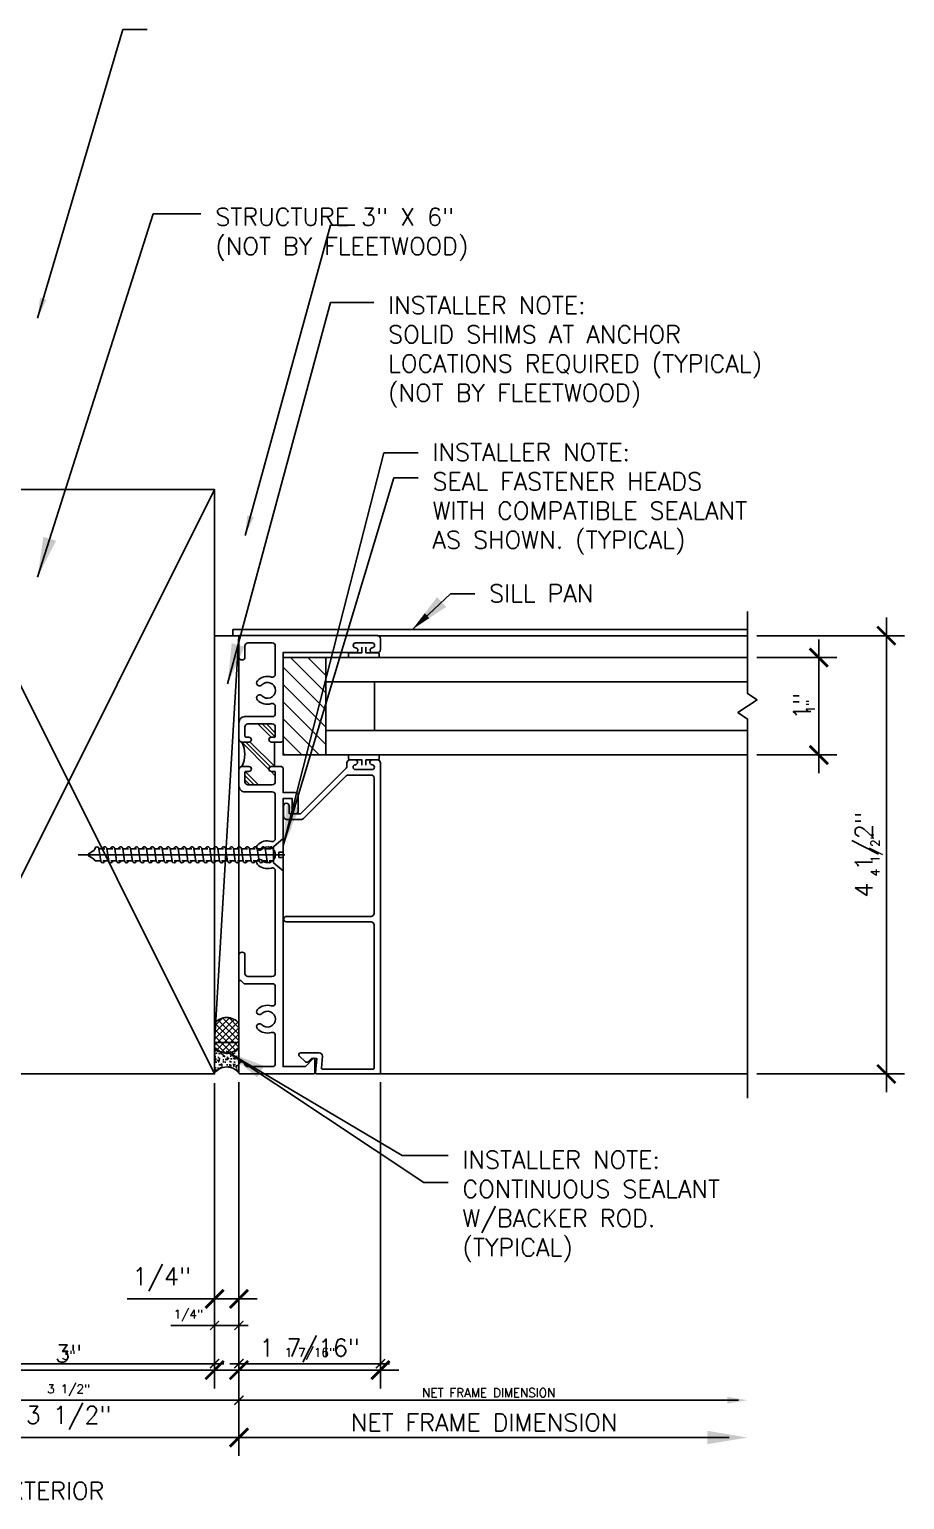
# Model space of a CAD drawing. Header units: inches. Extents: x 1036 to 1054.1, y -175.2 to -160.1.
# Drawn here: x 1045.12 to 1054.11, y -175.17 to -160.07 of the extents above; entities that cross this region are included whole.
import ezdxf

# ---------------------------------------------------------------- set-up
doc = ezdxf.new("R2010")
doc.units = ezdxf.units.IN
doc.header["$MEASUREMENT"] = 0
for name, color, linetype in [('3800-FRAME', 1, 'Continuous'), ('BREAK', 6, 'Continuous'), ('BULB-VINYL SEAL', 200, 'Continuous'), ('DIM', 4, 'Continuous'), ('DIM @ 1', 4, 'Continuous'), ('DIM @ 2', 4, 'Continuous'), ('FASTENER', 5, 'Continuous'), ('FRAME', 1, 'Continuous'), ('GLASS', 7, 'Continuous'), ('INSTALLER NOTE', 7, 'Continuous'), ('INSTALLER NOTE @ 1', 7, 'Continuous'), ('INSTALLER NOTE @ 2', 7, 'Continuous'), ('SETTING BLOCK', 4, 'Continuous'), ('SHIM', 1, 'Continuous'), ('SILL-PAN', 7, 'Continuous'), ('WALL-CONDITION', 9, 'Continuous')]:
    doc.layers.add(name, color=color, linetype=linetype)
doc.styles.add('SIMPLEX1', font='simplex.shx')
doc.styles.get("Standard").update_dxf_attribs({"font": 'romans.shx'})
doc.dimstyles.new('1X1', dxfattribs={"dimtxt": 0.09, "dimasz": 0.09375, "dimexe": 0.09375, "dimexo": 0.09375, "dimgap": 0.032, "dimtad": 1, "dimdec": 4, "dimzin": 11, "dimdsep": 46, "dimlunit": 5, "dimtxsty": 'Standard', "dimblk1": 'ARCHTICK', "dimblk2": 'ARCHTICK', "dimsah": 1, "dimcen": 0.09, "dimdle": 0.09375, "dimadec": 0, "dimazin": 0, "dimtfac": 1, "dimtdec": 4, "dimtofl": 0, "dimtmove": 0, "dimatfit": 3, "dimldrblk": 'ARROW', "dimfxl": 0, "dimfrac": 2, "dimtolj": 1, "dimtzin": 0, "dimarcsym": 0})
doc.dimstyles.new('1X1T-A', dxfattribs={"dimtxt": 0.09, "dimasz": 0.09375, "dimexe": 0.09375, "dimexo": 0.09375, "dimgap": 0.032, "dimtad": 1, "dimdec": 5, "dimdsep": 46, "dimlunit": 4, "dimtxsty": 'SIMPLEX1', "dimblk1": 'ARCHTICK', "dimblk2": 'ARROW', "dimsah": 1, "dimcen": 0.03, "dimdle": 0.09375, "dimse2": 1, "dimadec": 0, "dimazin": 0, "dimtfac": 1, "dimtdec": 5, "dimtofl": 0, "dimtmove": 0, "dimatfit": 3, "dimldrblk": 'ARCHTICK', "dimfxl": 0, "dimfrac": 2, "dimtolj": 1, "dimtzin": 0, "dimarcsym": 0})

# ---------------------------------------------------------------- blocks, each defined once
blk = doc.blocks.new('3801 1 INCH GLASS STOP')
blk.add_lwpolyline([(2.741, 0.327, -0.414214), (2.769, 0.299, -0.414214), (2.741, 0.271), (2.669, 0.271, 0.414214), (2.659, 0.261), (2.659, 0.167, 0.198912), (2.668, 0.145), (3.128, -0.315, 0.198912), (3.15, -0.324), (3.183, -0.324, -0.414214), (3.214, -0.355), (3.214, -0.408, -0.414214), (3.189, -0.433, -0.399638), (3.164, -0.41, 0.400364), (3.139, -0.386, 0.414214), (3.114, -0.411), (3.114, -0.581, 0.414214), (3.139, -0.606), (3.139, -0.606, 0.399638), (3.164, -0.582, -0.399638), (3.189, -0.558, -0.414214), (3.214, -0.583), (3.214, -0.637, -0.414214), (3.183, -0.668), (-0.001, -0.668, -0.414214), (-0.011, -0.658), (-0.011, -0.01, -0.440011), (0, 0), (0.149, -0.013), (0.149, 0.04), (0.115, 0.074, -0.395486), (0.114, 0.102), (0.17, 0.165, -0.691708), (0.205, 0.152), (0.205, -0.04, -0.440011), (0.171, -0.071), (0.05, -0.061, 0.440011), (0.039, -0.071), (0.039, -0.593, 0.414214), (0.049, -0.603), (1.52, -0.603, 0.414214), (1.551, -0.572), (1.551, 0.299, -0.414214), (1.579, 0.327, -0.414214), (1.607, 0.299), (1.607, -0.572, 0.414214), (1.638, -0.603), (3.027, -0.603, 0.414214), (3.058, -0.572), (3.058, -0.337, 0.198912), (3.049, -0.315), (2.612, 0.122, -0.198912), (2.603, 0.144), (2.603, 0.296, -0.414214), (2.634, 0.327)], format="xyb", close=True)
blk = doc.blocks.new('Flat_HD_#8x2p00')
for p, q in [((-0.027, 0.043), (-0.166, 0.043)), ((-0.166, 0.043), (-0.082, -0.057)), ((-0.027, 0.043), (-0.027, -0.002)), ((0, 0.06), (0, -2.063)), ((0.166, 0.043), (0.027, 0.043)), ((0.027, 0.043), (0.027, -0.002)), ((0.166, 0.043), (0.082, -0.057)), ((0.082, -0.057), (-0.082, -0.057)), ((0.027, -0.002), (-0.027, -0.002)), ((0.061, -1.831), (-0.061, -1.849))]:
    blk.add_line(p, q)
at = {"linetype": 'Continuous'}
for p, q in [((-0.044, -0.057), (-0.065, -0.06)), ((0.065, -0.122), (-0.065, -0.141)), ((-0.061, -0.057), (-0.061, -0.059)), ((-0.061, -0.08), (-0.061, -0.141)), ((0.061, -0.057), (0.061, -0.102)), ((0.061, -0.123), (0.061, -0.183)), ((0.065, -0.204), (-0.065, -0.222)), ((0.065, -0.285), (-0.065, -0.304)), ((-0.061, -0.162), (-0.061, -0.222)), ((-0.061, -0.243), (-0.061, -0.303)), ((0.061, -0.204), (0.061, -0.264)), ((0.061, -0.286), (0.061, -0.346)), ((0.065, -0.366), (-0.065, -0.385)), ((0.065, -0.448), (-0.065, -0.466)), ((-0.061, -0.324), (-0.061, -0.385)), ((-0.061, -0.406), (-0.061, -0.466)), ((0.061, -0.367), (0.061, -0.427)), ((0.061, -0.448), (0.061, -0.508)), ((0.065, -0.529), (-0.065, -0.548)), ((-0.061, -0.487), (-0.061, -0.547)), ((-0.061, -0.569), (-0.061, -0.629)), ((0.061, -0.53), (0.061, -0.59)), ((0.065, -0.61), (-0.065, -0.629)), ((0.065, -0.692), (-0.065, -0.71)), ((-0.061, -0.65), (-0.061, -0.71)), ((-0.061, -0.731), (-0.061, -0.791)), ((0.061, -0.611), (0.061, -0.671)), ((0.061, -0.692), (0.061, -0.752)), ((0.065, -0.773), (-0.065, -0.792)), ((0.065, -0.854), (-0.065, -0.873)), ((-0.061, -0.813), (-0.061, -0.873)), ((-0.061, -0.894), (-0.061, -0.954)), ((0.061, -0.774), (0.061, -0.834)), ((0.061, -0.855), (0.061, -0.915)), ((0.065, -0.936), (-0.065, -0.954)), ((0.065, -1.017), (-0.065, -1.036)), ((-0.061, -0.975), (-0.061, -1.036)), ((-0.061, -1.057), (-0.061, -1.117)), ((0.061, -0.936), (0.061, -0.996)), ((0.061, -1.018), (0.061, -1.078)), ((0.065, -1.098), (-0.065, -1.117)), ((0.065, -1.18), (-0.065, -1.199)), ((-0.061, -1.138), (-0.061, -1.198)), ((0.061, -1.099), (0.061, -1.159)), ((0.061, -1.18), (0.061, -1.24)), ((0.065, -1.261), (-0.065, -1.28)), ((0.065, -1.342), (-0.065, -1.361)), ((-0.061, -1.219), (-0.061, -1.28)), ((-0.061, -1.301), (-0.061, -1.361)), ((0.061, -1.262), (0.061, -1.322)), ((0.061, -1.343), (0.061, -1.403)), ((0.065, -1.424), (-0.065, -1.443)), ((0.065, -1.505), (-0.065, -1.524)), ((-0.061, -1.382), (-0.061, -1.442)), ((-0.061, -1.463), (-0.061, -1.524)), ((0.061, -1.424), (0.061, -1.484)), ((0.061, -1.506), (0.061, -1.566)), ((0.065, -1.587), (-0.065, -1.605)), ((-0.061, -1.545), (-0.061, -1.605)), ((-0.061, -1.626), (-0.061, -1.686)), ((0.061, -1.587), (0.061, -1.647)), ((0.065, -1.668), (-0.065, -1.687)), ((0.065, -1.749), (-0.065, -1.768)), ((-0.061, -1.707), (-0.061, -1.768)), ((-0.061, -1.789), (-0.061, -1.849)), ((0.061, -1.669), (0.061, -1.728)), ((0.061, -1.75), (0.061, -1.81)), ((-0.006, -1.957), (0.006, -1.957)), ((0.061, -1.831), (0.061, -1.889))]:
    blk.add_line(p, q, dxfattribs=at)
for centre, radius, start, end in [((-0.061, -0.08), 0.0211, 90, 270), ((-0.061, -0.08), 0.0211, 90, 270), ((-0.061, -0.162), 0.0211, 90, 270), ((-0.061, -0.162), 0.0211, 90, 270), ((0.061, -0.102), 0.0211, 270, 90), ((-0.061, -0.243), 0.0211, 90, 270), ((0.061, -0.183), 0.0211, 270, 90), ((0.061, -0.264), 0.0211, 270, 90), ((-0.061, -0.324), 0.0211, 90, 270), ((-0.061, -0.324), 0.0211, 90, 270), ((-0.061, -0.406), 0.0211, 90, 270), ((0.061, -0.346), 0.0211, 270, 90), ((0.061, -0.427), 0.0211, 270, 90), ((-0.061, -0.487), 0.0211, 90, 270), ((-0.061, -0.569), 0.0211, 90, 270), ((-0.061, -0.569), 0.0211, 90, 270), ((0.061, -0.508), 0.0211, 270, 90), ((0.061, -0.59), 0.0211, 270, 90), ((-0.061, -0.65), 0.0211, 90, 270), ((-0.061, -0.65), 0.0211, 90, 270), ((-0.061, -0.731), 0.0211, 90, 270), ((0.061, -0.671), 0.0211, 270, 90), ((0.061, -0.752), 0.0211, 270, 90), ((-0.061, -0.813), 0.0211, 90, 270), ((-0.061, -0.813), 0.0211, 90, 270), ((-0.061, -0.894), 0.0211, 90, 270), ((0.061, -0.834), 0.0211, 270, 90), ((0.061, -0.915), 0.0211, 270, 90), ((-0.061, -0.975), 0.0211, 90, 270), ((-0.061, -0.975), 0.0211, 90, 270), ((-0.061, -1.057), 0.0211, 90, 270), ((0.061, -0.996), 0.0211, 270, 90), ((0.061, -1.078), 0.0211, 270, 90), ((-0.061, -1.138), 0.0211, 90, 270), ((-0.061, -1.138), 0.0211, 90, 270), ((-0.061, -1.219), 0.0211, 90, 270), ((0.061, -1.159), 0.0211, 270, 90), ((-0.061, -1.301), 0.0211, 90, 270), ((-0.061, -1.301), 0.0211, 90, 270), ((0.061, -1.24), 0.0211, 270, 90), ((0.061, -1.322), 0.0211, 270, 90), ((-0.061, -1.382), 0.0211, 90, 270), ((-0.061, -1.463), 0.0211, 90, 270), ((-0.061, -1.463), 0.0211, 90, 270), ((0.061, -1.403), 0.0211, 270, 90), ((0.061, -1.484), 0.0211, 270, 90), ((-0.061, -1.545), 0.0211, 90, 270), ((-0.061, -1.626), 0.0211, 90, 270), ((-0.061, -1.626), 0.0211, 90, 270), ((0.061, -1.566), 0.0211, 270, 90), ((0.061, -1.647), 0.0211, 270, 90), ((-0.061, -1.707), 0.0211, 90, 270), ((-0.061, -1.789), 0.0211, 90, 270), ((-0.061, -1.789), 0.0211, 90, 270), ((0.061, -1.728), 0.0211, 270, 90), ((0.061, -1.81), 0.0211, 270, 90), ((-0.061, -1.87), 0.0211, 90, 276.2091), ((-0.137, -1.996), 0.131, 20.7051, 53.331), ((-0.006, -1.948), 0.00861, 191.7651, 270), ((0.006, -1.948), 0.00861, 270, 348.2349), ((0.137, -1.996), 0.131, 125.4362, 159.2949)]:
    blk.add_arc(centre, radius, start, end, dxfattribs=at)
blk = doc.blocks.new('3805_BLOCK_FRAME')
h = blk.add_hatch()
h.set_pattern_fill('PLAST', angle=45, style=0)
h.paths.add_polyline_path([(-0.819, 1.361, 0.414214), (-0.85, 1.392), (-0.946, 1.392, 0.414214), (-0.956, 1.382), (-0.956, 1.351, -0.414214), (-0.98, 1.326, -0.414214), (-1.005, 1.351), (-1.005, 1.423, -0.235384), (-1.256, 1.423), (-1.256, 1.351, -0.414214), (-1.282, 1.326, -0.414214), (-1.306, 1.351), (-1.306, 1.382, 0.414214), (-1.316, 1.392), (-1.413, 1.392, 0.414214), (-1.444, 1.361), (-1.444, 1.111, 0.414214), (-1.413, 1.08), (-1.316, 1.08, 0.414214), (-1.306, 1.09), (-1.306, 1.121, -0.414214), (-1.282, 1.146, -0.414214), (-1.256, 1.121), (-1.256, 1.09), (-1.005, 1.09), (-1.005, 1.121, -0.414214), (-0.98, 1.146, -0.414214), (-0.956, 1.121), (-0.956, 1.09, 0.414214), (-0.946, 1.08), (-0.85, 1.08, 0.414214), (-0.819, 1.111)])
at = {"color": 7}
blk.add_line((-1.005, 1.09), (-1.256, 1.09), dxfattribs=at)
blk.add_line((-1.005, 1.09), (-1.005, 1.015))
blk.add_lwpolyline([(-3.452, 1.454), (-3.193, 1.454, -0.414214), (-3.162, 1.423, -0.414214), (-3.193, 1.392), (-3.381, 1.392, 0.414214), (-3.412, 1.361), (-3.412, 1.111, 0.414214), (-3.381, 1.08), (-2.329, 1.08, 0.5024), (-2.299, 1.12, -0.280293), (-2.262, 1.264, -0.498955), (-2.213, 1.256, -0.334263), (-2.219, 1.219, 2.470836), (-2.106, 1.219, -0.334263), (-2.112, 1.256, -0.498955), (-2.063, 1.264, -0.280293), (-2.026, 1.12, 0.5024), (-1.996, 1.08), (-1.549, 1.08, 0.414214), (-1.518, 1.111), (-1.518, 1.392, -0.414214), (-1.456, 1.454), (-1.287, 1.454, -0.414214), (-1.256, 1.423), (-1.256, 1.351, -0.414214), (-1.282, 1.326, -0.414214), (-1.306, 1.351), (-1.306, 1.382, 0.414214), (-1.316, 1.392), (-1.413, 1.392, 0.414214), (-1.444, 1.361), (-1.444, 1.111, 0.414214), (-1.413, 1.08), (-1.316, 1.08, 0.414214), (-1.306, 1.09), (-1.306, 1.121, -0.414214), (-1.282, 1.146, -0.414214), (-1.256, 1.121), (-1.256, 1.09), (-1.256, 1.015), (-1.271, 1), (-1.524, 1), (-1.524, 0.875, -0.414214), (-1.556, 0.844), (-1.711, 0.844, -0.414214), (-1.742, 0.875, -0.414214), (-1.711, 0.906), (-1.586, 0.906), (-1.586, 1), (-4.338, 1), (-4.338, 0.776, 0.198912), (-4.335, 0.769), (-4.255, 0.69, -0.668179), (-4.263, 0.673), (-4.403, 0.673, -0.414214), (-4.412, 0.683), (-4.412, 1.444, -0.414214), (-4.403, 1.454), (-4.319, 1.454, -0.414214), (-4.287, 1.423, -0.358249), (-4.312, 1.393, 0.358249), (-4.338, 1.362), (-4.338, 1.111, 0.414214), (-4.306, 1.08), (-4.017, 1.08, 0.5024), (-3.987, 1.12, -0.280293), (-3.95, 1.264, -0.498955), (-3.901, 1.256), (-3.901, 1.256, -0.334263), (-3.907, 1.219, 2.470836), (-3.794, 1.219, -0.334263), (-3.8, 1.256), (-3.8, 1.256, -0.498955), (-3.751, 1.264, -0.280293), (-3.714, 1.12, 0.5024), (-3.684, 1.08), (-3.518, 1.08, 0.414214), (-3.487, 1.111), (-3.487, 1.399), (-3.452, 1.434)], format="xyb", close=True)
blk.add_lwpolyline([(-1.005, 1.09), (-1.005, 1.121, -0.414214), (-0.98, 1.146, -0.414214), (-0.956, 1.121), (-0.956, 1.09, 0.414214), (-0.946, 1.08), (-0.85, 1.08, 0.414214), (-0.819, 1.111), (-0.819, 1.361, 0.414214), (-0.85, 1.392), (-0.946, 1.392, 0.414214), (-0.956, 1.382), (-0.956, 1.351, -0.414214), (-0.98, 1.326), (-0.98, 1.326, -0.414214), (-1.005, 1.351), (-1.005, 1.423, -0.414214), (-0.975, 1.454), (-0.806, 1.454, -0.414214), (-0.744, 1.392), (-0.744, 1.111, 0.414214), (-0.712, 1.08), (-0.641, 1.08, 0.5024), (-0.611, 1.12, -0.280293), (-0.574, 1.264, -0.498955), (-0.525, 1.256), (-0.525, 1.256, -0.334263), (-0.531, 1.219, 2.470836), (-0.418, 1.219, -0.334263), (-0.424, 1.256, -0.498955), (-0.375, 1.264, -0.280293), (-0.338, 1.12, 0.5024), (-0.308, 1.08), (-0.018, 1.08, 0.414214), (0.013, 1.111), (0.013, 1.361, 0.414214), (-0.018, 1.392), (-0.131, 1.392, -0.414214), (-0.162, 1.423, -0.414214), (-0.131, 1.454), (0.088, 1.454), (0.088, 0.031, -0.414214), (0.056, 0), (-0.056, 0, -0.414214), (-0.087, 0.031), (-0.087, 0.083, -0.414214), (-0.062, 0.107), (-0.062, 0.107, -0.399638), (-0.038, 0.084, 0.399638), (-0.013, 0.06), (-0.013, 0.06, 0.414214), (0.013, 0.085), (0.013, 0.255, 0.414214), (-0.013, 0.28), (-0.013, 0.28, 0.399638), (-0.038, 0.256, -0.399638), (-0.062, 0.232, -0.414214), (-0.087, 0.257), (-0.087, 0.309), (-0.087, 1), (-0.99, 1), (-1.005, 1.015)], format="xyb")
blk.add_arc((-1.131, 1.675), 0.281, 243.5092, 296.4908, dxfattribs=at)
blk = doc.blocks.new('*U24')
blk.add_blockref('3805_BLOCK_FRAME', (0, 0))
blk = doc.blocks.new('_ARCHTICK')
at = {"color": 0, "linetype": 'ByBlock', "const_width": 0.15}
blk.add_lwpolyline([(-0.5, -0.5), (0.5, 0.5)], dxfattribs=at)
blk = doc.blocks.new('*D106')
at = {"layer": 'DEFPOINTS', "color": 0}
for p in [(1047.268, -170.786), (1043.768, -172.704), (1047.268, -174.146)]:
    blk.add_point(p, dxfattribs=at)
at = {"layer": 'DIM', "color": 0, "lineweight": -2}
for p, q in [((1047.268, -170.88), (1047.268, -174.24)), ((1043.768, -172.798), (1043.768, -174.24)), ((1043.674, -174.146), (1047.362, -174.146))]:
    blk.add_line(p, q, dxfattribs=at)
at = {"layer": 'DIM', "color": 0, "lineweight": -2, "xscale": 0.09375, "yscale": 0.09375, "zscale": 0.09375, "rotation": 180}
blk.add_blockref('_ARCHTICK', (1043.768, -174.146), dxfattribs=at)
at = {"layer": 'DIM', "color": 0, "lineweight": -2, "xscale": 0.09375, "yscale": 0.09375, "zscale": 0.09375}
blk.add_blockref('_ARCHTICK', (1047.268, -174.146), dxfattribs=at)
at = {"layer": 'DIM', "color": 0, "insert": (1045.518, -174.045), "char_height": 0.09, "attachment_point": 5}
blk.add_mtext('\\A1;3 1/2"', dxfattribs=at)
blk = doc.blocks.new('ARROW')
at = {"color": 0, "linetype": 'ByBlock'}
blk.add_solid([(-2.197, -0.366), (-2.197, 0.366), (0, 0)], dxfattribs=at)
at = {"layer": 'DEFPOINTS', "color": 0, "linetype": 'ByBlock'}
blk.add_point((0, 0), dxfattribs=at)
blk = doc.blocks.new('*D107')
at = {"layer": 'DEFPOINTS', "color": 0}
for p in [(1047.268, -170.786), (1043.768, -172.704), (1047.268, -174.529)]:
    blk.add_point(p, dxfattribs=at)
at = {"layer": 'DIM', "color": 0, "lineweight": -2}
for p, q in [((1047.268, -170.973), (1047.268, -174.717)), ((1043.768, -172.891), (1043.768, -174.717)), ((1043.581, -174.529), (1047.456, -174.529))]:
    blk.add_line(p, q, dxfattribs=at)
at = {"layer": 'DIM', "color": 0, "lineweight": -2, "xscale": 0.1875, "yscale": 0.1875, "zscale": 0.1875, "rotation": 180}
blk.add_blockref('_ARCHTICK', (1043.768, -174.529), dxfattribs=at)
at = {"layer": 'DIM', "color": 0, "lineweight": -2, "xscale": 0.1875, "yscale": 0.1875, "zscale": 0.1875}
blk.add_blockref('_ARCHTICK', (1047.268, -174.529), dxfattribs=at)
at = {"layer": 'DIM', "color": 0, "insert": (1045.518, -174.328), "char_height": 0.18, "attachment_point": 5}
blk.add_mtext('\\A1;3 1/2"', dxfattribs=at)
blk = doc.blocks.new('*D115')
at = {"layer": 'DEFPOINTS', "color": 0}
for p in [(1047.268, -170.796), (1052.493, -171.046), (1052.493, -174.146)]:
    blk.add_point(p, dxfattribs=at)
at = {"layer": 'DIM', "color": 0, "lineweight": -2}
for p, q in [((1047.268, -170.89), (1047.268, -174.24)), ((1047.174, -174.146), (1052.399, -174.146))]:
    blk.add_line(p, q, dxfattribs=at)
at = {"layer": 'DIM', "color": 0, "lineweight": -2, "xscale": 0.09375, "yscale": 0.09375, "zscale": 0.09375, "rotation": 180}
blk.add_blockref('_ARCHTICK', (1047.268, -174.146), dxfattribs=at)
at = {"layer": 'DIM', "color": 0, "lineweight": -2, "xscale": 0.09375, "yscale": 0.09375, "zscale": 0.09375}
blk.add_blockref('ARROW', (1052.493, -174.146), dxfattribs=at)
at = {"layer": 'DIM', "color": 0, "insert": (1049.834, -174.069), "char_height": 0.09, "attachment_point": 5}
blk.add_mtext('\\A1;NET FRAME DIMENSION', dxfattribs=at)
blk = doc.blocks.new('*D116')
at = {"layer": 'DEFPOINTS', "color": 0}
for p in [(1047.268, -170.796), (1052.493, -171.046), (1052.493, -174.529)]:
    blk.add_point(p, dxfattribs=at)
at = {"layer": 'DIM', "color": 0, "lineweight": -2}
for p, q in [((1047.268, -170.983), (1047.268, -174.717)), ((1047.081, -174.529), (1052.306, -174.529))]:
    blk.add_line(p, q, dxfattribs=at)
at = {"layer": 'DIM', "color": 0, "lineweight": -2, "xscale": 0.1875, "yscale": 0.1875, "zscale": 0.1875, "rotation": 180}
blk.add_blockref('_ARCHTICK', (1047.268, -174.529), dxfattribs=at)
at = {"layer": 'DIM', "color": 0, "lineweight": -2, "xscale": 0.1875, "yscale": 0.1875, "zscale": 0.1875}
blk.add_blockref('ARROW', (1052.493, -174.529), dxfattribs=at)
at = {"layer": 'DIM', "color": 0, "insert": (1049.787, -174.375), "char_height": 0.18, "attachment_point": 5}
blk.add_mtext('\\A1;NET FRAME DIMENSION', dxfattribs=at)
blk = doc.blocks.new('*D118')
at = {"layer": 'DEFPOINTS', "color": 0}
for p in [(1047.268, -170.786), (1048.722, -170.786), (1048.722, -173.771)]:
    blk.add_point(p, dxfattribs=at)
at = {"layer": 'DIM', "color": 0, "lineweight": -2}
for p, q in [((1047.268, -170.88), (1047.268, -173.865)), ((1048.722, -170.88), (1048.722, -173.865)), ((1047.174, -173.771), (1048.816, -173.771))]:
    blk.add_line(p, q, dxfattribs=at)
at = {"layer": 'DIM', "color": 0, "lineweight": -2, "xscale": 0.09375, "yscale": 0.09375, "zscale": 0.09375, "rotation": 180}
blk.add_blockref('_ARCHTICK', (1047.268, -173.771), dxfattribs=at)
at = {"layer": 'DIM', "color": 0, "lineweight": -2, "xscale": 0.09375, "yscale": 0.09375, "zscale": 0.09375}
blk.add_blockref('_ARCHTICK', (1048.722, -173.771), dxfattribs=at)
at = {"layer": 'DIM', "color": 0, "insert": (1047.995, -173.67), "char_height": 0.09, "attachment_point": 5}
blk.add_mtext('\\A1;1 7/16"', dxfattribs=at)
blk = doc.blocks.new('*D119')
at = {"layer": 'DEFPOINTS', "color": 0}
for p in [(1047.268, -170.786), (1048.722, -170.786), (1048.722, -173.837)]:
    blk.add_point(p, dxfattribs=at)
at = {"layer": 'DIM', "color": 0, "lineweight": -2}
for p, q in [((1047.268, -170.973), (1047.268, -174.025)), ((1048.722, -170.973), (1048.722, -174.025)), ((1047.081, -173.837), (1048.91, -173.837))]:
    blk.add_line(p, q, dxfattribs=at)
at = {"layer": 'DIM', "color": 0, "lineweight": -2, "xscale": 0.1875, "yscale": 0.1875, "zscale": 0.1875, "rotation": 180}
blk.add_blockref('_ARCHTICK', (1047.268, -173.837), dxfattribs=at)
at = {"layer": 'DIM', "color": 0, "lineweight": -2, "xscale": 0.1875, "yscale": 0.1875, "zscale": 0.1875}
blk.add_blockref('_ARCHTICK', (1048.722, -173.837), dxfattribs=at)
at = {"layer": 'DIM', "color": 0, "insert": (1047.995, -173.636), "char_height": 0.18, "attachment_point": 5}
blk.add_mtext('\\A1;1 7/16"', dxfattribs=at)
blk = doc.blocks.new('*D121')
at = {"layer": 'DEFPOINTS', "color": 0}
for p in [(1044.018, -170.796), (1047.018, -170.796), (1047.018, -173.771)]:
    blk.add_point(p, dxfattribs=at)
at = {"layer": 'DIM', "color": 0, "lineweight": -2}
for p, q in [((1044.018, -170.89), (1044.018, -173.865)), ((1047.018, -170.89), (1047.018, -173.865)), ((1043.924, -173.771), (1047.112, -173.771))]:
    blk.add_line(p, q, dxfattribs=at)
at = {"layer": 'DIM', "color": 0, "lineweight": -2, "xscale": 0.09375, "yscale": 0.09375, "zscale": 0.09375, "rotation": 180}
blk.add_blockref('_ARCHTICK', (1044.018, -173.771), dxfattribs=at)
at = {"layer": 'DIM', "color": 0, "lineweight": -2, "xscale": 0.09375, "yscale": 0.09375, "zscale": 0.09375}
blk.add_blockref('_ARCHTICK', (1047.018, -173.771), dxfattribs=at)
at = {"layer": 'DIM', "color": 0, "insert": (1045.518, -173.685), "char_height": 0.09, "attachment_point": 5}
blk.add_mtext('\\A1;3"', dxfattribs=at)
blk = doc.blocks.new('*D122')
at = {"layer": 'DEFPOINTS', "color": 0}
for p in [(1044.018, -170.796), (1047.018, -170.796), (1047.018, -173.837)]:
    blk.add_point(p, dxfattribs=at)
at = {"layer": 'DIM', "color": 0, "lineweight": -2}
for p, q in [((1044.018, -170.983), (1044.018, -174.025)), ((1047.018, -170.983), (1047.018, -174.025)), ((1043.831, -173.837), (1047.206, -173.837))]:
    blk.add_line(p, q, dxfattribs=at)
at = {"layer": 'DIM', "color": 0, "lineweight": -2, "xscale": 0.1875, "yscale": 0.1875, "zscale": 0.1875, "rotation": 180}
blk.add_blockref('_ARCHTICK', (1044.018, -173.837), dxfattribs=at)
at = {"layer": 'DIM', "color": 0, "lineweight": -2, "xscale": 0.1875, "yscale": 0.1875, "zscale": 0.1875}
blk.add_blockref('_ARCHTICK', (1047.018, -173.837), dxfattribs=at)
at = {"layer": 'DIM', "color": 0, "insert": (1045.518, -173.666), "char_height": 0.18, "attachment_point": 5}
blk.add_mtext('\\A1;3"', dxfattribs=at)
blk = doc.blocks.new('*D124')
at = {"layer": 'DEFPOINTS', "color": 0}
for p in [(1047.018, -170.796), (1047.268, -170.786), (1047.018, -173.378)]:
    blk.add_point(p, dxfattribs=at)
at = {"layer": 'DIM', "color": 0, "lineweight": -2}
for p, q in [((1047.268, -170.88), (1047.268, -173.471)), ((1047.018, -170.89), (1047.018, -173.471)), ((1047.018, -173.378), (1046.569, -173.378)), ((1047.362, -173.378), (1047.018, -173.378))]:
    blk.add_line(p, q, dxfattribs=at)
at = {"layer": 'DIM', "color": 0, "lineweight": -2, "xscale": 0.09375, "yscale": 0.09375, "zscale": 0.09375, "rotation": 180}
blk.add_blockref('_ARCHTICK', (1047.018, -173.378), dxfattribs=at)
at = {"layer": 'DIM', "color": 0, "lineweight": -2, "xscale": 0.09375, "yscale": 0.09375, "zscale": 0.09375}
blk.add_blockref('_ARCHTICK', (1047.268, -173.378), dxfattribs=at)
at = {"layer": 'DIM', "color": 0, "insert": (1046.747, -173.277), "char_height": 0.09, "attachment_point": 5}
blk.add_mtext('\\A1;1/4"', dxfattribs=at)
blk = doc.blocks.new('*D125')
at = {"layer": 'DEFPOINTS', "color": 0}
for p in [(1047.018, -170.796), (1047.268, -170.786), (1047.018, -173.106)]:
    blk.add_point(p, dxfattribs=at)
at = {"layer": 'DIM', "color": 0, "lineweight": -2}
for p, q in [((1047.018, -170.983), (1047.018, -173.293)), ((1047.268, -170.973), (1047.268, -173.293)), ((1047.018, -173.106), (1046.12, -173.106)), ((1047.456, -173.106), (1047.018, -173.106))]:
    blk.add_line(p, q, dxfattribs=at)
at = {"layer": 'DIM', "color": 0, "lineweight": -2, "xscale": 0.1875, "yscale": 0.1875, "zscale": 0.1875, "rotation": 180}
blk.add_blockref('_ARCHTICK', (1047.018, -173.106), dxfattribs=at)
at = {"layer": 'DIM', "color": 0, "lineweight": -2, "xscale": 0.1875, "yscale": 0.1875, "zscale": 0.1875}
blk.add_blockref('_ARCHTICK', (1047.268, -173.106), dxfattribs=at)
at = {"layer": 'DIM', "color": 0, "insert": (1046.475, -172.905), "char_height": 0.18, "attachment_point": 5}
blk.add_mtext('\\A1;1/4"', dxfattribs=at)
blk = doc.blocks.new('*D130')
at = {"layer": 'DEFPOINTS', "color": 0}
for p in [(1052.493, -166.296), (1053.919, -166.296), (1052.493, -170.796)]:
    blk.add_point(p, dxfattribs=at)
at = {"layer": 'DIM', "color": 0, "lineweight": -2}
for p, q in [((1053.919, -170.983), (1053.919, -166.108)), ((1052.681, -166.296), (1054.107, -166.296)), ((1052.681, -170.796), (1054.107, -170.796))]:
    blk.add_line(p, q, dxfattribs=at)
at = {"layer": 'DIM', "color": 0, "lineweight": -2, "xscale": 0.1875, "yscale": 0.1875, "zscale": 0.1875}
for p, rotation in [((1053.919, -166.296), 90), ((1053.919, -170.796), 270)]:
    blk.add_blockref('_ARCHTICK', p, dxfattribs=dict(at, rotation=rotation))
at = {"layer": 'DIM', "color": 0, "insert": (1053.718, -168.546), "char_height": 0.18, "attachment_point": 5, "rotation": 90}
blk.add_mtext('\\A1;4 1/2"', dxfattribs=at)
blk = doc.blocks.new('*D131')
at = {"layer": 'DEFPOINTS', "color": 0}
for p in [(1052.493, -166.296), (1053.919, -166.296), (1052.493, -170.796)]:
    blk.add_point(p, dxfattribs=at)
at = {"layer": 'DIM', "color": 0, "lineweight": -2}
for p, q in [((1053.919, -170.89), (1053.919, -166.202)), ((1052.587, -166.296), (1054.013, -166.296)), ((1052.587, -170.796), (1054.013, -170.796))]:
    blk.add_line(p, q, dxfattribs=at)
at = {"layer": 'DIM', "color": 0, "lineweight": -2, "xscale": 0.09375, "yscale": 0.09375, "zscale": 0.09375}
for p, rotation in [((1053.919, -166.296), 90), ((1053.919, -170.796), 270)]:
    blk.add_blockref('_ARCHTICK', p, dxfattribs=dict(at, rotation=rotation))
at = {"layer": 'DIM', "color": 0, "insert": (1053.819, -168.546), "char_height": 0.09, "attachment_point": 5, "rotation": 90}
blk.add_mtext('\\A1;4 1/2"', dxfattribs=at)
blk = doc.blocks.new('*D133')
at = {"layer": 'DEFPOINTS', "color": 0}
for p in [(1052.493, -166.521), (1053.225, -166.521), (1052.493, -167.521)]:
    blk.add_point(p, dxfattribs=at)
at = {"layer": 'DIM', "color": 0, "lineweight": -2}
for p, q in [((1053.225, -167.709), (1053.225, -166.334)), ((1052.681, -166.521), (1053.412, -166.521)), ((1052.681, -167.521), (1053.412, -167.521))]:
    blk.add_line(p, q, dxfattribs=at)
at = {"layer": 'DIM', "color": 0, "lineweight": -2, "xscale": 0.1875, "yscale": 0.1875, "zscale": 0.1875}
for p, rotation in [((1053.225, -166.521), 90), ((1053.225, -167.521), 270)]:
    blk.add_blockref('_ARCHTICK', p, dxfattribs=dict(at, rotation=rotation))
at = {"layer": 'DIM', "color": 0, "insert": (1053.053, -167.021), "char_height": 0.18, "attachment_point": 5, "rotation": 90}
blk.add_mtext('\\A1;1"', dxfattribs=at)
blk = doc.blocks.new('*D134')
at = {"layer": 'DEFPOINTS', "color": 0}
for p in [(1052.493, -166.521), (1053.225, -166.521), (1052.493, -167.521)]:
    blk.add_point(p, dxfattribs=at)
at = {"layer": 'DIM', "color": 0, "lineweight": -2}
for p, q in [((1053.225, -167.615), (1053.225, -166.427)), ((1052.587, -166.521), (1053.318, -166.521)), ((1052.587, -167.521), (1053.318, -167.521))]:
    blk.add_line(p, q, dxfattribs=at)
at = {"layer": 'DIM', "color": 0, "lineweight": -2, "xscale": 0.09375, "yscale": 0.09375, "zscale": 0.09375}
for p, rotation in [((1053.225, -166.521), 90), ((1053.225, -167.521), 270)]:
    blk.add_blockref('_ARCHTICK', p, dxfattribs=dict(at, rotation=rotation))
at = {"layer": 'DIM', "color": 0, "insert": (1053.139, -167.021), "char_height": 0.09, "attachment_point": 5, "rotation": 90}
blk.add_mtext('\\A1;1"', dxfattribs=at)
blk = doc.blocks.new('*U141')
at = {"layer": 'DIM @ 1'}
dim = blk.add_linear_dim(base=(1047.26806, -174.14591), p1=(1043.76806, -172.70382), p2=(1047.26806, -170.78582), dimstyle='1X1', override={"dimscale": 1, "dimpost": '"', "dimtix": 0, "dimtofl": 0, "dimtmove": 0, "dimatfit": 3}, dxfattribs=at)
dim.commit()
dim.dimension.update_dxf_attribs({"geometry": '*D106', "text_midpoint": (1045.51806, -174.04534)})
at = {"layer": 'DIM @ 2'}
dim = blk.add_linear_dim(base=(1047.26806, -174.52949), p1=(1043.76806, -172.70382), p2=(1047.26806, -170.78582), dimstyle='1X1', override={"dimscale": 2, "dimpost": '"', "dimtix": 0, "dimtofl": 0, "dimtmove": 0, "dimatfit": 3}, dxfattribs=at)
dim.commit()
dim.dimension.update_dxf_attribs({"geometry": '*D107', "text_midpoint": (1045.51806, -174.32835)})
blk = doc.blocks.new('*U144')
at = {"layer": 'DIM @ 1'}
dim = blk.add_linear_dim(base=(1052.493146, -174.14591), p1=(1047.268061, -170.795819), p2=(1052.493146, -171.045819), angle=180, text='NET FRAME DIMENSION', dimstyle='1X1T-A', override={"dimscale": 1, "dimtxsty": 'Standard', "dimtix": 0, "dimtofl": 0, "dimtmove": 0, "dimatfit": 3}, dxfattribs=at)
dim.commit()
dim.dimension.update_dxf_attribs({"geometry": '*D115', "text_midpoint": (1049.833729, -174.06891)})
at = {"layer": 'DIM @ 2'}
dim = blk.add_linear_dim(base=(1052.493146, -174.529492), p1=(1047.268061, -170.795819), p2=(1052.493146, -171.045819), angle=180, text='NET FRAME DIMENSION', dimstyle='1X1T-A', override={"dimscale": 2, "dimtxsty": 'Standard', "dimtix": 0, "dimtofl": 0, "dimtmove": 0, "dimatfit": 3}, dxfattribs=at)
dim.commit()
dim.dimension.update_dxf_attribs({"geometry": '*D116', "text_midpoint": (1049.786854, -174.375492)})
blk = doc.blocks.new('*U145')
at = {"layer": 'DIM @ 1'}
dim = blk.add_linear_dim(base=(1048.72206, -173.77091), p1=(1047.26806, -170.78582), p2=(1048.72206, -170.78582), dimstyle='1X1', override={"dimscale": 1, "dimpost": '"', "dimtix": 0, "dimtofl": 0, "dimtmove": 0, "dimatfit": 3}, dxfattribs=at)
dim.commit()
dim.dimension.update_dxf_attribs({"geometry": '*D118', "text_midpoint": (1047.99506, -173.67034)})
at = {"layer": 'DIM @ 2'}
dim = blk.add_linear_dim(base=(1048.72206, -173.83736), p1=(1047.26806, -170.78582), p2=(1048.72206, -170.78582), dimstyle='1X1', override={"dimscale": 2, "dimpost": '"', "dimtix": 0, "dimtofl": 0, "dimtmove": 0, "dimatfit": 3}, dxfattribs=at)
dim.commit()
dim.dimension.update_dxf_attribs({"geometry": '*D119', "text_midpoint": (1047.99506, -173.63621)})
blk = doc.blocks.new('*U146')
at = {"layer": 'DIM @ 1'}
dim = blk.add_linear_dim(base=(1047.01806, -173.77091), p1=(1044.01806, -170.79582), p2=(1047.01806, -170.79582), dimstyle='1X1', override={"dimscale": 1, "dimpost": '"', "dimtix": 0, "dimtofl": 0, "dimtmove": 0, "dimatfit": 3}, dxfattribs=at)
dim.commit()
dim.dimension.update_dxf_attribs({"geometry": '*D121', "text_midpoint": (1045.51806, -173.68534)})
at = {"layer": 'DIM @ 2'}
dim = blk.add_linear_dim(base=(1047.01806, -173.83736), p1=(1044.01806, -170.79582), p2=(1047.01806, -170.79582), dimstyle='1X1', override={"dimscale": 2, "dimpost": '"', "dimtix": 0, "dimtofl": 0, "dimtmove": 0, "dimatfit": 3}, dxfattribs=at)
dim.commit()
dim.dimension.update_dxf_attribs({"geometry": '*D122', "text_midpoint": (1045.51806, -173.66621)})
blk = doc.blocks.new('*U147')
at = {"layer": 'DIM @ 1'}
dim = blk.add_linear_dim(base=(1047.01806, -173.37766), p1=(1047.26806, -170.78582), p2=(1047.01806, -170.79582), dimstyle='1X1', override={"dimscale": 1, "dimpost": '"', "dimtix": 0, "dimtofl": 0, "dimtmove": 0, "dimatfit": 3}, dxfattribs=at)
dim.commit()
dim.dimension.update_dxf_attribs({"geometry": '*D124', "text_midpoint": (1046.7466, -173.27709)})
at = {"layer": 'DIM @ 2'}
dim = blk.add_linear_dim(base=(1047.01806, -173.10583), p1=(1047.26806, -170.78582), p2=(1047.01806, -170.79582), dimstyle='1X1', override={"dimscale": 2, "dimpost": '"', "dimtix": 0, "dimtofl": 0, "dimtmove": 0, "dimatfit": 3}, dxfattribs=at)
dim.commit()
dim.dimension.update_dxf_attribs({"geometry": '*D125', "text_midpoint": (1046.47513, -172.90468)})
blk = doc.blocks.new('*U150')
at = {"layer": 'INSTALLER NOTE @ 1'}
blk.add_leader([(1049.05, -166.231), (1049.44, -165.867), (1049.69, -165.867)], dimstyle='1X1', override={"dimscale": 1, "dimtad": 0}, dxfattribs=at)
at = {"layer": 'INSTALLER NOTE @ 2'}
blk.add_leader([(1049.05, -166.231), (1049.44, -165.867), (1049.69, -165.867)], dimstyle='1X1', override={"dimscale": 2, "dimtad": 0}, dxfattribs=at)
blk = doc.blocks.new('*U152')
at = {"layer": 'INSTALLER NOTE @ 1'}
blk.add_leader([(1047.332, -165.269), (1048.21, -162.08), (1048.46, -162.08)], dimstyle='1X1', override={"dimscale": 1, "dimtad": 0}, dxfattribs=at)
at = {"layer": 'INSTALLER NOTE @ 2'}
blk.add_leader([(1047.152, -166.789), (1048.21, -162.876), (1048.653, -162.876)], dimstyle='1X1', override={"dimscale": 2, "dimtad": 0}, dxfattribs=at)
blk = doc.blocks.new('*U153')
at = {"layer": 'INSTALLER NOTE @ 1'}
blk.add_leader([(1047.136, -170.563), (1049.166, -171.911), (1049.416, -171.911)], dimstyle='1X1', override={"dimscale": 1, "dimtad": 0}, dxfattribs=at)
at = {"layer": 'INSTALLER NOTE @ 2'}
blk.add_leader([(1047.136, -170.563), (1048.945, -171.634), (1049.416, -171.634)], dimstyle='1X1', override={"dimscale": 2, "dimtad": 0}, dxfattribs=at)
blk = doc.blocks.new('*U154')
at = {"layer": 'INSTALLER NOTE @ 1'}
blk.add_leader([(1047.722, -168.449), (1048.859, -164.674), (1049.109, -164.674)], dimstyle='1X1', override={"dimscale": 1, "dimtad": 0}, dxfattribs=at)
at = {"layer": 'INSTALLER NOTE @ 2'}
blk.add_leader([(1047.722, -168.449), (1048.758, -164.417), (1049.109, -164.417)], dimstyle='1X1', override={"dimscale": 2, "dimtad": 0}, dxfattribs=at)
blk = doc.blocks.new('*U155')
at = {"layer": 'INSTALLER NOTE @ 1'}
blk.add_leader([(1045.199, -163.035), (1046.077, -160.071), (1046.327, -160.071)], dimstyle='1X1', override={"dimscale": 1, "dimtad": 0}, dxfattribs=at)
at = {"layer": 'INSTALLER NOTE @ 2'}
blk.add_leader([(1045.199, -165.694), (1046.386, -161.965), (1046.878, -161.965)], dimstyle='1X1', override={"dimscale": 2, "dimtad": 0}, dxfattribs=at)
blk = doc.blocks.new('*U156')
at = {"layer": 'DIM @ 1'}
dim = blk.add_linear_dim(base=(1053.91927, -166.29582), p1=(1052.49315, -170.79582), p2=(1052.49315, -166.29582), angle=90, dimstyle='1X1', override={"dimscale": 1, "dimpost": '"', "dimtix": 0, "dimtofl": 0, "dimtmove": 0, "dimatfit": 3}, dxfattribs=at)
dim.commit()
dim.dimension.update_dxf_attribs({"geometry": '*D131', "text_midpoint": (1053.8187, -168.54582)})
at = {"layer": 'DIM @ 2'}
dim = blk.add_linear_dim(base=(1053.91927, -166.29582), p1=(1052.49315, -170.79582), p2=(1052.49315, -166.29582), angle=90, dimstyle='1X1', override={"dimscale": 2, "dimpost": '"', "dimtix": 0, "dimtofl": 0, "dimtmove": 0, "dimatfit": 3}, dxfattribs=at)
dim.commit()
dim.dimension.update_dxf_attribs({"geometry": '*D130', "text_midpoint": (1053.71813, -168.54582)})
blk = doc.blocks.new('*U157')
at = {"layer": 'DIM @ 1'}
dim = blk.add_linear_dim(base=(1053.22463, -166.52122), p1=(1052.49315, -167.52122), p2=(1052.49315, -166.52122), angle=90, dimstyle='1X1', override={"dimscale": 1, "dimpost": '"', "dimtix": 0, "dimtofl": 0, "dimtmove": 0, "dimatfit": 3}, dxfattribs=at)
dim.commit()
dim.dimension.update_dxf_attribs({"geometry": '*D134', "text_midpoint": (1053.13906, -167.02122)})
at = {"layer": 'DIM @ 2'}
dim = blk.add_linear_dim(base=(1053.22463, -166.52122), p1=(1052.49315, -167.52122), p2=(1052.49315, -166.52122), angle=90, dimstyle='1X1', override={"dimscale": 2, "dimpost": '"', "dimtix": 0, "dimtofl": 0, "dimtmove": 0, "dimatfit": 3}, dxfattribs=at)
dim.commit()
dim.dimension.update_dxf_attribs({"geometry": '*D133', "text_midpoint": (1053.05349, -167.02122)})

msp = doc.modelspace()

# ---------------------------------------------------------------- hatches: boundary and pattern name
at = {"layer": 'SETTING BLOCK'}
h = msp.add_hatch(dxfattribs=at)
h.set_pattern_fill('ANSI31', color=256, angle=90, style=0)
h.set_pattern_definition([(135, (1048.72206, -166.38332), (-0.088388, -0.088388), [])])
h.paths.add_polyline_path([(1048.16, -167.521), (1047.722, -167.521), (1047.722, -166.521), (1048.16, -166.521)])
at = {"layer": 'SHIM'}
h = msp.add_hatch(dxfattribs=at)
h.set_pattern_fill('ANSI37', color=256, scale=0.375, angle=270, style=0)
h.set_pattern_definition([(315, (1047.26806, -170.78582), (0.0331456, 0.0331456), []), (45, (1047.26806, -170.78582), (-0.0331456, 0.0331456), [])])
edge = h.paths.add_edge_path()
edge.add_line((1047.268, -170.52), (1047.268, -170.278))
edge.add_arc((1047.143, -170.373), 0.157, 37.2371, 142.7629)
edge.add_line((1047.018, -170.278), (1047.018, -170.52))
edge.add_arc((1047.143, -170.425), 0.157, 217.2371, 322.7629)
h = msp.add_hatch(dxfattribs=at)
h.set_pattern_fill('AR-SAND', color=256, scale=0.03, angle=180, style=0)
h.set_pattern_definition([(217.5, (1047.26806, -170.78582), (0.00189, -0.057805), [0, -0.0456, 0, -0.051, 0, -0.04875]), (187.5, (1047.26806, -170.78582), (-0.053093, -0.084664), [0, -0.0246, 0, -0.0411, 0, -0.01575]), (147.5, (1047.30496, -170.78582), (-0.093424, -0.00017), [0, -0.015, 0, -0.054, 0, -0.0705]), (137.5, (1047.30496, -170.78582), (-0.090184, -0.02633), [0, -0.0075, 0, -0.0354, 0, -0.0405])])
edge = h.paths.add_edge_path()
edge.add_arc((1047.143, -170.425), 0.157, 217.2371, 322.7629, ccw=False)
edge.add_line((1047.018, -170.52), (1047.018, -170.786))
edge.add_arc((1047.143, -170.881), 0.157, 37.2371, 142.7629, ccw=False)
edge.add_line((1047.268, -170.786), (1047.268, -170.52))

# ---------------------------------------------------------------- linework, layer by layer
at = {"layer": '3800-FRAME'}
for points in [[(1048.691, -166.296), (1052.493, -166.296)], [(1048.712, -170.796), (1052.493, -170.796)]]:
    msp.add_lwpolyline(points, dxfattribs=at)
at = {"layer": 'BREAK'}
msp.add_lwpolyline([(1052.493, -171.046), (1052.493, -167.152), (1052.395, -167.086), (1052.591, -166.956), (1052.493, -166.891), (1052.493, -166.046)], dxfattribs=at)
at = {"layer": 'BULB-VINYL SEAL', "linetype": 'Continuous'}
for points in [[(1048.573, -166.415), (1048.573, -166.471), (1048.7, -166.471, -0.359504), (1048.71, -166.484), (1048.71, -166.511, -0.414214), (1048.7, -166.521), (1048.404, -166.521, -0.414214), (1048.394, -166.511), (1048.394, -166.484, -0.359504), (1048.404, -166.471), (1048.531, -166.471), (1048.531, -166.415)], [(1048.573, -167.627), (1048.573, -167.571), (1048.7, -167.571, 0.359504), (1048.71, -167.558), (1048.71, -167.531, 0.414214), (1048.7, -167.521), (1048.404, -167.521, 0.414214), (1048.394, -167.531), (1048.394, -167.558, 0.359504), (1048.404, -167.571), (1048.531, -167.571), (1048.531, -167.627)]]:
    msp.add_lwpolyline(points, format="xyb", dxfattribs=at)
at = {"layer": 'GLASS'}
for p, q in [((1048.16, -166.521), (1052.493, -166.521)), ((1048.16, -167.521), (1048.16, -166.521)), ((1052.493, -166.771), (1048.16, -166.771)), ((1048.66, -166.771), (1048.66, -167.271)), ((1048.16, -167.271), (1052.493, -167.271)), ((1052.493, -167.521), (1048.16, -167.521))]:
    msp.add_line(p, q, dxfattribs=at)
at = {"layer": 'SETTING BLOCK'}
msp.add_lwpolyline([(1048.16, -167.521), (1047.722, -167.521), (1047.722, -166.521), (1048.16, -166.521)], close=True, dxfattribs=at)
at = {"layer": 'SHIM'}
msp.add_lwpolyline([(1047.268, -166.296), (1047.018, -166.296), (1047.018, -170.474), (1047.268, -166.296), (1047.268, -170.474), (1047.018, -170.474)], dxfattribs=at)
for points in [[(1047.268, -170.52), (1047.268, -170.278, 0.496001), (1047.018, -170.278), (1047.018, -170.52, 0.496001)], [(1047.268, -170.52, -0.496001), (1047.018, -170.52), (1047.018, -170.786, -0.496001), (1047.268, -170.786)]]:
    msp.add_lwpolyline(points, format="xyb", close=True, dxfattribs=at)
at = {"layer": 'SILL-PAN'}
msp.add_line((1047.206, -166.233), (1047.206, -166.296), dxfattribs=at)
msp.add_lwpolyline([(1047.206, -166.233), (1052.493, -166.233)], dxfattribs=at)
at = {"layer": 'WALL-CONDITION'}
for points in [[(1044.018, -170.796), (1047.018, -170.796), (1047.018, -164.796), (1044.018, -164.796), (1044.018, -170.796)], [(1047.018, -164.796), (1044.018, -170.796)], [(1047.018, -170.796), (1044.018, -164.796)]]:
    msp.add_lwpolyline(points, dxfattribs=at)

# ---------------------------------------------------------------- block references
at = {"layer": '3800-FRAME', "rotation": 90}
msp.add_blockref('*U24', (1048.722, -166.383), dxfattribs=at)
at = {"layer": 'DIM'}
for name in ['*U156', '*U157', '*U141', '*U146', '*U147', '*U145', '*U144']:
    msp.add_blockref(name, (0, 0), dxfattribs=at)
at = {"layer": 'FASTENER', "rotation": 270}
msp.add_blockref('Flat_HD_#8x2p00', (1047.679, -168.546), dxfattribs=at)
at = {"layer": 'FRAME', "rotation": 90}
msp.add_blockref('3801 1 INCH GLASS STOP', (1048.054, -170.785), dxfattribs=at)
at = {"layer": 'INSTALLER NOTE'}
for name in ['*U155', '*U152', '*U154', '*U150', '*U153']:
    msp.add_blockref(name, (0, 0), dxfattribs=at)

# ---------------------------------------------------------------- texts
msp.add_text('EXTERIOR', height=0.18, dxfattribs=at).set_placement((1044.759, -175.166))
at = {"layer": 'INSTALLER NOTE', "char_height": 0.18, "attachment_point": 4}
for s, insert, width in [('STRUCTURE 3" X 6"\\P(NOT BY FLEETWOOD)', (1047.026, -162.176), 5.67038), ('INSTALLER NOTE:\\PSOLID SHIMS AT ANCHOR\\PLOCATIONS REQUIRED (TYPICAL) \\P(NOT BY FLEETWOOD)', (1048.801, -163.382), 5.67038), ('INSTALLER NOTE:\\PSEAL FASTENER HEADS\\PWITH COMPATIBLE SEALANT\\PAS SHOWN. (TYPICAL)', (1049.257, -164.892), 5.67038), ('SILL PAN', (1049.838, -165.862), 7.3198), ('INSTALLER NOTE:\\PCONTINUOUS SEALANT\\PW/BACKER ROD.\\P(TYPICAL)', (1049.564, -172.157), 5.67038)]:
    msp.add_mtext(s, dxfattribs=dict(at, insert=insert, width=width))

doc.saveas('drawing.dxf')
